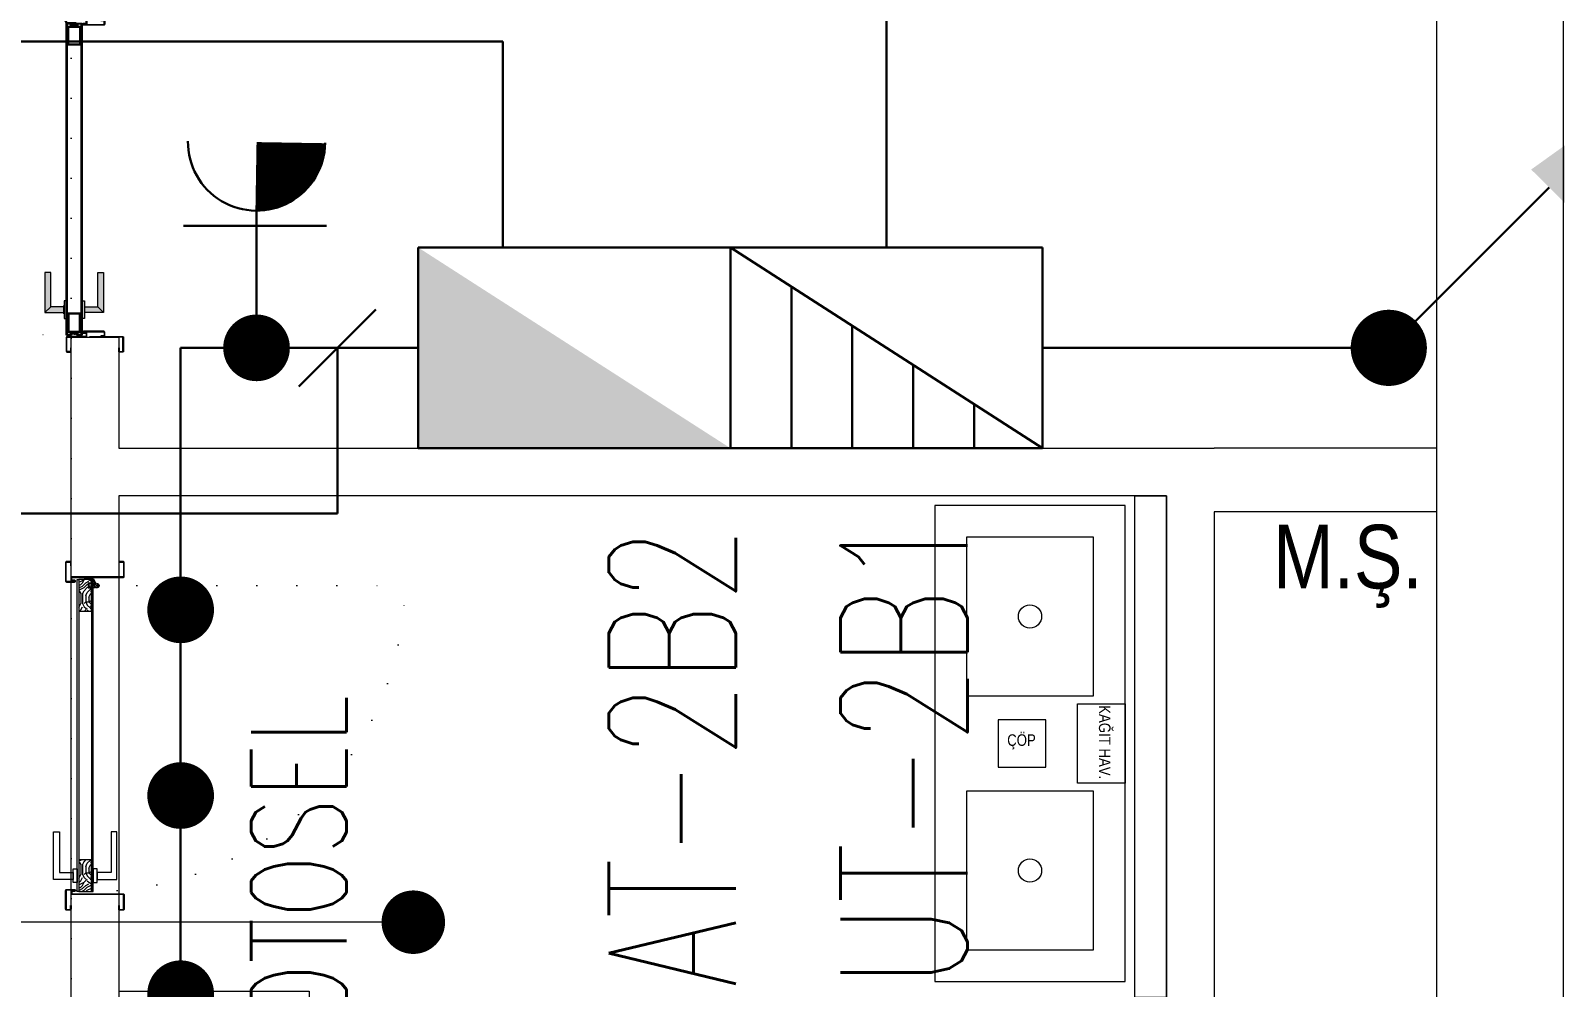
# Model space of a CAD drawing. Header units: metres. Extents: x -13194 to 152406, y -14653 to 29421.
# Drawn here: x 3647.2 to 4127.5, y 2880.2 to 3181.5 of the extents above; entities that cross this region are included whole.
import ezdxf

# ---------------------------------------------------------------- set-up
doc = ezdxf.new("R2010")
doc.units = ezdxf.units.M
doc.header["$LTSCALE"] = 100
doc.header["$MEASUREMENT"] = 0
doc.linetypes.add('DOT2', pattern=[0.125, 0, -0.125])
doc.linetypes.add('HIDDEN', pattern=[0.375, 0.25, -0.125])
doc.layers.get('0').update_dxf_attribs({"color": 9, "lineweight": 9})
for name, color, linetype, lineweight in [('00', 9, 'Continuous', 9), ('01', 9, 'Continuous', 9), ('05S', 9, 'Continuous', 9), ('06B', 9, 'Continuous', 9), ('06C @ 1', 9, 'Continuous', 9), ('09', 9, 'Continuous', 9), ('10', 9, 'Continuous', 9), ('12', 9, 'Continuous', 9), ('20', 9, 'DOT2', 9), ('21', 9, 'Continuous', 9), ('21_mahal200', 9, 'Continuous', 9), ('E-AYDINLATMA VE PRİZ PANOSU', 7, 'Continuous', 30), ('E-ETANŞ PRİZ', 7, 'Continuous', 30), ('E-KABLO', 7, 'Continuous', 30), ('E-LINYE', 7, 'Continuous', 30), ('E-OK', 3, 'Continuous', 30), ('E-UPS PANOSU', 7, 'Continuous', 30), ('E-YAZI', 7, 'Continuous', 30), ('TEFRİŞ', 9, 'Continuous', 9), ('YAZI', 7, 'Continuous', 9)]:
    doc.layers.add(name, color=color, linetype=linetype, lineweight=lineweight)
doc.styles.add('E-YAZI', font='txttw.shx')
doc.styles.add('MuuM_TEXT-STANDART', font='ARIALN.TTF')
doc.dimstyles.new('MuuM_DIM200', dxfattribs={"dimscale": 20, "dimtxt": 2, "dimasz": 1, "dimexe": 1, "dimexo": 1, "dimgap": 1, "dimtad": 1, "dimdec": 1, "dimrnd": 0.5, "dimdsep": 46, "dimtxsty": 'MuuM_TEXT-STANDART', "dimblk": 'ARCHTICK', "dimcen": 0, "dimdle": 0.15, "dimclrd": 256, "dimclre": 256, "dimclrt": 256, "dimadec": 0, "dimazin": 0, "dimtfac": 5, "dimtdec": 1, "dimtix": 1, "dimtmove": 2, "dimatfit": 3, "dimldrblk": 'DOT', "dimfxl": 3, "dimfxlon": 1, "dimtolj": 1, "dimlwd": -1, "dimlwe": -1, "dimarcsym": 0})

# ---------------------------------------------------------------- blocks, each defined once
blk = doc.blocks.new('100_ETANŞ PRİZ')
at = {"layer": 'E-ETANŞ PRİZ', "color": 4}
for p, q in [((-1.223, 2.136), (1.279, 2.136)), ((0, 2.4), (0, 0))]:
    blk.add_line(p, q, dxfattribs=at)
at = {"layer": 'E-ETANŞ PRİZ', "color": 4, "const_width": 1.2}
blk.add_lwpolyline([(0.01, 3, -0.414214), (-0.6, 3.59)], format="xyb", dxfattribs=at)
at = {"layer": 'E-ETANŞ PRİZ', "color": 4}
blk.add_arc((0, 3.6), 1.2, 180.7551, 0.7551, dxfattribs=at)
blk = doc.blocks.new('100_AYDINLATMA VE PRİZ PANOSU')
at = {"layer": 'E-AYDINLATMA VE PRİZ PANOSU', "color": 4}
for p, q in [((-3.072, 3.948), (3.072, 3.948)), ((-3.072, 0), (-3.072, 3.948)), ((3.072, 3.948), (3.072, 0)), ((3.072, 0), (-3.072, 0))]:
    blk.add_line(p, q, dxfattribs=at)
blk.add_solid([(3.072, 0), (-3.072, 0), (-3.072, 3.948)], dxfattribs=at)
blk = doc.blocks.new('100_UPS PANOSU')
at = {"layer": 'E-UPS PANOSU', "color": 4}
for p, q in [((-3.072, 3.948), (3.072, 3.948)), ((-3.072, 0), (-3.072, 3.948)), ((3.072, 0), (-3.072, 3.948)), ((3.072, 3.948), (3.072, 0)), ((-1.872, 0), (-1.872, 3.177)), ((-0.672, 0), (-0.672, 2.406)), ((0.528, 0), (0.528, 1.635)), ((1.728, 0), (1.728, 0.864)), ((3.072, 0), (-3.072, 0))]:
    blk.add_line(p, q, dxfattribs=at)
blk = doc.blocks.new('*U205')
at = {"layer": 'E-OK', "color": 3, "linetype": 'Continuous'}
blk.add_line((-126.3, -126.2), (0, 0), dxfattribs=at)
at = {"layer": 'E-OK', "color": 4, "linetype": 'Continuous', "const_width": 30}
blk.add_lwpolyline([(-15, 0, 1), (15, 0, 1)], format="xyb", close=True, dxfattribs=at)
at = {"layer": 'E-OK', "color": 3, "linetype": 'Continuous'}
blk.add_solid([(-112.2, -140.4), (-140.4, -112.1), (-211.2, -211)], dxfattribs=at)
blk = doc.blocks.new('2.bod.sitatik')
at = {"layer": '01'}
blk.add_lwpolyline([(4130, -5950), (4130, -5950), (4130, -5950), (4130, -5400), (4400, -5400), (4400, -5950), (4400, -5950), (4400, -5950), (4440, -5950), (4440, -5350), (4090, -5350), (4090, -5950), (4130, -5950)], dxfattribs=at)
blk = doc.blocks.new('p-kapı kolu')
for points in [[(2.2, 0), (2.2, -1.25), (-2.2, -1.25), (-2.2, 0), (2.2, 0)], [(1.225, -1.25), (1.225, -7.5), (-13.775, -7.5), (-13.775, -5.625), (-1.025, -5.625), (-1.025, -5.625), (-1.025, -1.25), (1.225, -1.25)]]:
    blk.add_lwpolyline(points)
blk = doc.blocks.new('K-AH-01')
at = {"layer": '09'}
h = blk.add_hatch(dxfattribs=at)
h.set_pattern_fill('LOGEND', color=256, scale=10, style=0)
h.set_pattern_definition([(7e-15, (-3944.073, -2726.897), (10, 10), [3, -7]), (7e-15, (-3944.073, -2726.397), (10, 10), [3, -7]), (7e-15, (-3943.573, -2725.397), (10, 10), [2, -8]), (7e-15, (-3943.073, -2724.397), (10, 10), [1.5, -8.5]), (7e-15, (-3943.073, -2723.397), (10, 10), [1, -9]), (7e-15, (-3945.573, -2722.397), (10, 10), [0.5, -2.5, 0.5, -6.5]), (7e-15, (-3944.073, -2721.897), (10, 10), [0.5, -4, 1.5, -4]), (7e-15, (-3942.073, -2721.397), (10, 10), [0.5, -0.5, 0.5, -8.5]), (7e-15, (-3942.573, -2720.897), (10, 10), [0.5, -9.5]), (7e-15, (-3943.073, -2719.897), (10, 10), [1.5, -8.5]), (7e-15, (-3943.073, -2718.897), (10, 10), [2, -8]), (7e-15, (-3943.573, -2717.897), (10, 10), [2.5, -3, 0.5, -4]), (90, (-3947.573, -2723.897), (-10, 10), [0.5, -1, 2.5, -6]), (90, (-3947.073, -2722.897), (-10, 10), [0.5, -0.5, 1.5, -7.5]), (90, (-3946.573, -2718.897), (-10, 10), [1, -9]), (90, (-3946.073, -2722.897), (-10, 10), [2, -3, 0.5, -4.5]), (90, (-3945.573, -2717.397), (-10, 10), [0.5, -9.5]), (90, (-3945.073, -2722.397), (-10, 10), [1.5, -8.5]), (90, (-3944.073, -2721.897), (-10, 10), [1, -9]), (90, (-3943.073, -2721.897), (-10, 10), [0.5, -1.5, 1.5, -6.5]), (90, (-3942.573, -2721.397), (-10, 10), [0.5, -9.5]), (90, (-3942.073, -2723.397), (-10, 10), [1.4, -8.6]), (90, (-3941.573, -2725.397), (-10, 10), [1, -9]), (90, (-3940.573, -2721.397), (-10, 10), [0.5, -9.5]), (90, (-3939.573, -2721.897), (-10, 10), [1.5, -8.5]), (90, (-3938.573, -2721.897), (-10, 10), [1.5, -8.5]), (45, (-3940.073, -2725.8966), (1e-15, 10), [0.7071, -0.7071, 0.7071, -12.020836]), (45, (-3942.073, -2723.3966), (1e-15, 10), [1.4142, -12.727936]), (45, (-3946.073, -2718.3966), (1e-15, 10), [1.4142, -12.727936]), (45, (-3944.073, -2720.8966), (1e-15, 10), [1.4142, -12.727936]), (45, (-3943.573, -2722.8966), (1e-15, 10), [1.4142, -12.727936]), (45, (-3940.573, -2724.8966), (1e-15, 10), [1.4142, -12.727936]), (45, (-3941.573, -2724.3966), (1e-15, 10), [2.12132, -12.020816]), (45, (-3944.573, -2719.8966), (1e-15, 10), [0.7071, -13.435036]), (45, (-3945.073, -2718.8966), (1e-15, 10), [0.7071, -13.435036]), (45, (-3941.073, -2718.8966), (1e-15, 10), [0.7071, -13.435036]), (45, (-3945.073, -2723.8966), (1e-15, 10), [0.7071, -13.435036]), (45, (-3939.573, -2720.3966), (1e-15, 10), [0.7071, -13.435036]), (45, (-3943.073, -2721.3966), (1e-15, 10), [0.7071, -13.435036]), (45, (-3942.073, -2720.3966), (1e-15, 10), [0.7071, -13.435036]), (135, (-3942.573, -2722.3966), (-10, 1e-15), [0.7071, -0.7071, 2.12132, -10.606616]), (135, (-3941.073, -2722.3966), (-10, 1e-15), [0.7071, -13.435036]), (135, (-3941.073, -2725.8966), (-10, 1e-15), [0.7071, -13.435036]), (135, (-3943.073, -2723.3966), (-10, 1e-15), [0.7071, -13.435036]), (135, (-3941.573, -2721.3966), (-10, 1e-15), [0.7071, -13.435036]), (135, (-3944.073, -2723.8966), (-10, 1e-15), [0.7071, -13.435036]), (135, (-3940.073, -2723.8966), (-10, 1e-15), [0.7071, -13.435036]), (135, (-3947.073, -2726.8966), (-10, 1e-15), [0.7071, -13.435036]), (135, (-3946.573, -2726.3966), (-10, 1e-15), [1.4142, -12.727936]), (135, (-3946.073, -2725.8966), (-10, 1e-15), [1.4142, -12.727936]), (135, (-3945.073, -2725.8966), (-10, 1e-15), [1.4142, -12.727936]), (135, (-3944.573, -2724.8966), (-10, 1e-15), [1.4142, -12.727936]), (135, (-3940.573, -2720.8966), (-10, 1e-15), [1.4142, -12.727936]), (135, (-3938.573, -2725.8966), (-10, 1e-15), [1.4142, -12.727936]), (135, (-3938.073, -2717.8966), (-10, 1e-15), [1.4142, -12.727936]), (135, (-3938.073, -2718.8966), (-10, 1e-15), [1.4142, -12.727936]), (135, (-3939.073, -2719.3966), (-10, 1e-15), [1.4142, -12.727936]), (135, (-3946.073, -2719.3966), (-10, 1e-15), [2.12132, -12.020816]), (135, (-3939.573, -2720.3966), (-10, 1e-15), [2.12132, -12.020816]), (26.56505, (-3945.0727, -2717.3966), (10, 4e-09), [1.118, -21.24268]), (26.56505, (-3945.0727, -2722.3966), (10, 4e-09), [1.118, -21.24268]), (26.56505, (-3944.0727, -2719.3966), (10, 4e-09), [1.118, -21.24268]), (26.56505, (-3941.0727, -2726.3966), (10, 4e-09), [1.118, -21.24268]), (26.56505, (-3941.5727, -2725.3966), (10, 4e-09), [1.118, -21.24268]), (26.56505, (-3944.5727, -2723.3966), (10, 4e-09), [1.118, -21.24268]), (26.56505, (-3944.5727, -2718.3966), (10, 4e-09), [1.118, -21.24268]), (26.56505, (-3941.5727, -2721.3966), (10, 4e-09), [2.236, -20.12468]), (63.43495, (-3941.5727, -2719.8966), (5e-10, 10), [1.118, -21.24268]), (63.43495, (-3940.0727, -2722.8966), (5e-10, 10), [1.118, -21.24268]), (63.43495, (-3945.0727, -2720.8966), (5e-10, 10), [1.118, -21.24268]), (63.43495, (-3947.0727, -2720.3966), (5e-10, 10), [1.118, -21.24268]), (63.43495, (-3941.0727, -2722.3966), (5e-10, 10), [1.118, -21.24268]), (63.43495, (-3942.0727, -2722.3966), (5e-10, 10), [1.118, -21.24268]), (63.43495, (-3946.0727, -2720.8966), (5e-10, 10), [2.236, -20.12468]), (63.43495, (-3938.5727, -2724.3966), (5e-10, 10), [2.236, -20.12468]), (63.43495, (-3939.5727, -2723.8966), (5e-10, 10), [2.236, -20.12468]), (116.56505, (-3947.5727, -2725.3966), (-4e-09, 10), [1.118, -21.24268]), (116.56505, (-3947.5727, -2719.8966), (-4e-09, 10), [1.118, -21.24268]), (116.56505, (-3945.5727, -2726.8966), (-4e-09, 10), [1.118, -21.24268]), (116.56505, (-3946.5727, -2717.8966), (-4e-09, 10), [1.118, -21.24268]), (116.56505, (-3945.5727, -2723.8966), (-4e-09, 10), [1.118, -21.24268]), (116.56505, (-3943.5727, -2722.8966), (-4e-09, 10), [1.118, -21.24268]), (116.56505, (-3942.5727, -2720.8966), (-4e-09, 10), [1.118, -21.24268]), (116.56505, (-3947.0727, -2724.8966), (3.2e-06, 10.0000016), [1.118, -21.24268]), (116.56505, (-3944.5727, -2723.3966), (-4e-09, 10), [1.118, -21.24268]), (116.56505, (-3941.5727, -2724.3966), (-4e-09, 10), [1.118, -21.24268]), (116.56505, (-3940.5727, -2723.3966), (-4e-09, 10), [1.118, -21.24268]), (116.56505, (-3938.5727, -2720.3966), (-4e-09, 10), [1.118, -21.24268]), (116.56505, (-3946.0727, -2717.3966), (-4e-09, 10), [1.118, -21.24268]), (116.56505, (-3947.5727, -2717.8966), (-4e-09, 10), [2.236, -20.12468]), (116.56505, (-3946.0727, -2724.8966), (-4e-09, 10), [2.236, -20.12468]), (153.43495, (-3947.5727, -2726.3966), (-10, 5e-10), [1.118, -21.24268]), (153.43495, (-3939.0727, -2726.8966), (-10, 5e-10), [1.118, -21.24268]), (153.43495, (-3939.5727, -2721.8966), (-10, 5e-10), [1.118, -21.24268]), (153.43495, (-3943.5727, -2725.3966), (-10, 5e-10), [1.118, -21.24268]), (153.43495, (-3944.0727, -2726.3966), (-10, 5e-10), [1.118, -21.24268]), (153.43495, (-3943.0727, -2724.3966), (-10, 5e-10), [1.118, -21.24268]), (153.43495, (-3940.0727, -2718.3966), (-10, 5e-10), [1.118, -21.24268]), (153.43495, (-3939.0727, -2717.8966), (-10, 5e-10), [2.236, -20.12468])])
h.paths.add_polyline_path([(10.77, 6.46), (10.77, 2.46), (0.77, 2.46), (0.77, 6.46)])
h = blk.add_hatch(dxfattribs=at)
h.set_pattern_fill('LOGEND', color=256, scale=10, style=0)
h.set_pattern_definition([(7e-15, (-3938.781, -2726.897), (10, 10), [3, -7]), (7e-15, (-3938.781, -2726.397), (10, 10), [3, -7]), (7e-15, (-3938.281, -2725.397), (10, 10), [2, -8]), (7e-15, (-3937.781, -2724.397), (10, 10), [1.5, -8.5]), (7e-15, (-3937.781, -2723.397), (10, 10), [1, -9]), (7e-15, (-3940.281, -2722.397), (10, 10), [0.5, -2.5, 0.5, -6.5]), (7e-15, (-3938.781, -2721.897), (10, 10), [0.5, -4, 1.5, -4]), (7e-15, (-3936.781, -2721.397), (10, 10), [0.5, -0.5, 0.5, -8.5]), (7e-15, (-3937.281, -2720.897), (10, 10), [0.5, -9.5]), (7e-15, (-3937.781, -2719.897), (10, 10), [1.5, -8.5]), (7e-15, (-3937.781, -2718.897), (10, 10), [2, -8]), (7e-15, (-3938.281, -2717.897), (10, 10), [2.5, -3, 0.5, -4]), (90, (-3942.281, -2723.897), (-10, 10), [0.5, -1, 2.5, -6]), (90, (-3941.781, -2722.897), (-10, 10), [0.5, -0.5, 1.5, -7.5]), (90, (-3941.281, -2718.897), (-10, 10), [1, -9]), (90, (-3940.781, -2722.897), (-10, 10), [2, -3, 0.5, -4.5]), (90, (-3940.281, -2717.397), (-10, 10), [0.5, -9.5]), (90, (-3939.781, -2722.397), (-10, 10), [1.5, -8.5]), (90, (-3938.781, -2721.897), (-10, 10), [1, -9]), (90, (-3937.781, -2721.897), (-10, 10), [0.5, -1.5, 1.5, -6.5]), (90, (-3937.281, -2721.397), (-10, 10), [0.5, -9.5]), (90, (-3936.781, -2723.397), (-10, 10), [1.4, -8.6]), (90, (-3936.281, -2725.397), (-10, 10), [1, -9]), (90, (-3935.281, -2721.397), (-10, 10), [0.5, -9.5]), (90, (-3934.281, -2721.897), (-10, 10), [1.5, -8.5]), (90, (-3933.281, -2721.897), (-10, 10), [1.5, -8.5]), (45, (-3934.781, -2725.8966), (1e-15, 10), [0.7071, -0.7071, 0.7071, -12.020836]), (45, (-3936.781, -2723.3966), (1e-15, 10), [1.4142, -12.727936]), (45, (-3940.781, -2718.3966), (1e-15, 10), [1.4142, -12.727936]), (45, (-3938.781, -2720.8966), (1e-15, 10), [1.4142, -12.727936]), (45, (-3938.281, -2722.8966), (1e-15, 10), [1.4142, -12.727936]), (45, (-3935.281, -2724.8966), (1e-15, 10), [1.4142, -12.727936]), (45, (-3936.281, -2724.3966), (1e-15, 10), [2.12132, -12.020816]), (45, (-3939.281, -2719.8966), (1e-15, 10), [0.7071, -13.435036]), (45, (-3939.781, -2718.8966), (1e-15, 10), [0.7071, -13.435036]), (45, (-3935.781, -2718.8966), (1e-15, 10), [0.7071, -13.435036]), (45, (-3939.781, -2723.8966), (1e-15, 10), [0.7071, -13.435036]), (45, (-3934.281, -2720.3966), (1e-15, 10), [0.7071, -13.435036]), (45, (-3937.781, -2721.3966), (1e-15, 10), [0.7071, -13.435036]), (45, (-3936.781, -2720.3966), (1e-15, 10), [0.7071, -13.435036]), (135, (-3937.281, -2722.3966), (-10, 1e-15), [0.7071, -0.7071, 2.12132, -10.606616]), (135, (-3935.781, -2722.3966), (-10, 1e-15), [0.7071, -13.435036]), (135, (-3935.781, -2725.8966), (-10, 1e-15), [0.7071, -13.435036]), (135, (-3937.781, -2723.3966), (-10, 1e-15), [0.7071, -13.435036]), (135, (-3936.281, -2721.3966), (-10, 1e-15), [0.7071, -13.435036]), (135, (-3938.781, -2723.8966), (-10, 1e-15), [0.7071, -13.435036]), (135, (-3934.781, -2723.8966), (-10, 1e-15), [0.7071, -13.435036]), (135, (-3941.781, -2726.8966), (-10, 1e-15), [0.7071, -13.435036]), (135, (-3941.281, -2726.3966), (-10, 1e-15), [1.4142, -12.727936]), (135, (-3940.781, -2725.8966), (-10, 1e-15), [1.4142, -12.727936]), (135, (-3939.781, -2725.8966), (-10, 1e-15), [1.4142, -12.727936]), (135, (-3939.281, -2724.8966), (-10, 1e-15), [1.4142, -12.727936]), (135, (-3935.281, -2720.8966), (-10, 1e-15), [1.4142, -12.727936]), (135, (-3933.281, -2725.8966), (-10, 1e-15), [1.4142, -12.727936]), (135, (-3932.781, -2717.8966), (-10, 1e-15), [1.4142, -12.727936]), (135, (-3932.781, -2718.8966), (-10, 1e-15), [1.4142, -12.727936]), (135, (-3933.781, -2719.3966), (-10, 1e-15), [1.4142, -12.727936]), (135, (-3940.781, -2719.3966), (-10, 1e-15), [2.12132, -12.020816]), (135, (-3934.281, -2720.3966), (-10, 1e-15), [2.12132, -12.020816]), (26.56505, (-3939.7813, -2717.3966), (10, 4e-09), [1.118, -21.24268]), (26.56505, (-3939.7813, -2722.3966), (10, 4e-09), [1.118, -21.24268]), (26.56505, (-3938.7813, -2719.3966), (10, 4e-09), [1.118, -21.24268]), (26.56505, (-3935.7813, -2726.3966), (10, 4e-09), [1.118, -21.24268]), (26.56505, (-3936.2813, -2725.3966), (10, 4e-09), [1.118, -21.24268]), (26.56505, (-3939.2813, -2723.3966), (10, 4e-09), [1.118, -21.24268]), (26.56505, (-3939.2813, -2718.3966), (10, 4e-09), [1.118, -21.24268]), (26.56505, (-3936.2813, -2721.3966), (10, 4e-09), [2.236, -20.12468]), (63.43495, (-3936.2813, -2719.8966), (5e-10, 10), [1.118, -21.24268]), (63.43495, (-3934.7813, -2722.8966), (5e-10, 10), [1.118, -21.24268]), (63.43495, (-3939.7813, -2720.8966), (5e-10, 10), [1.118, -21.24268]), (63.43495, (-3941.7813, -2720.3966), (5e-10, 10), [1.118, -21.24268]), (63.43495, (-3935.7813, -2722.3966), (5e-10, 10), [1.118, -21.24268]), (63.43495, (-3936.7813, -2722.3966), (5e-10, 10), [1.118, -21.24268]), (63.43495, (-3940.7813, -2720.8966), (5e-10, 10), [2.236, -20.12468]), (63.43495, (-3933.2813, -2724.3966), (5e-10, 10), [2.236, -20.12468]), (63.43495, (-3934.2813, -2723.8966), (5e-10, 10), [2.236, -20.12468]), (116.56505, (-3942.2813, -2725.3966), (-4e-09, 10), [1.118, -21.24268]), (116.56505, (-3942.2813, -2719.8966), (-4e-09, 10), [1.118, -21.24268]), (116.56505, (-3940.2813, -2726.8966), (-4e-09, 10), [1.118, -21.24268]), (116.56505, (-3941.2813, -2717.8966), (-4e-09, 10), [1.118, -21.24268]), (116.56505, (-3940.2813, -2723.8966), (-4e-09, 10), [1.118, -21.24268]), (116.56505, (-3938.2813, -2722.8966), (-4e-09, 10), [1.118, -21.24268]), (116.56505, (-3937.2813, -2720.8966), (-4e-09, 10), [1.118, -21.24268]), (116.56505, (-3941.7813, -2724.8966), (3.2e-06, 10.0000016), [1.118, -21.24268]), (116.56505, (-3939.2813, -2723.3966), (-4e-09, 10), [1.118, -21.24268]), (116.56505, (-3936.2813, -2724.3966), (-4e-09, 10), [1.118, -21.24268]), (116.56505, (-3935.2813, -2723.3966), (-4e-09, 10), [1.118, -21.24268]), (116.56505, (-3933.2813, -2720.3966), (-4e-09, 10), [1.118, -21.24268]), (116.56505, (-3940.7813, -2717.3966), (-4e-09, 10), [1.118, -21.24268]), (116.56505, (-3942.2813, -2717.8966), (-4e-09, 10), [2.236, -20.12468]), (116.56505, (-3940.7813, -2724.8966), (-4e-09, 10), [2.236, -20.12468]), (153.43495, (-3942.2813, -2726.3966), (-10, 5e-10), [1.118, -21.24268]), (153.43495, (-3933.7813, -2726.8966), (-10, 5e-10), [1.118, -21.24268]), (153.43495, (-3934.2813, -2721.8966), (-10, 5e-10), [1.118, -21.24268]), (153.43495, (-3938.2813, -2725.3966), (-10, 5e-10), [1.118, -21.24268]), (153.43495, (-3938.7813, -2726.3966), (-10, 5e-10), [1.118, -21.24268]), (153.43495, (-3937.7813, -2724.3966), (-10, 5e-10), [1.118, -21.24268]), (153.43495, (-3934.7813, -2718.3966), (-10, 5e-10), [1.118, -21.24268]), (153.43495, (-3933.7813, -2717.8966), (-10, 5e-10), [2.236, -20.12468])])
h.paths.add_polyline_path([(89.06, 2.47), (89.06, 6.46), (99.06, 6.47), (99.06, 2.47)])
at = {"layer": '10'}
for points in [[(-0.44, -1.7), (1.3, -1.7, 0.414214), (1.6, -1.4), (1.6, 1.1, 0.414214), (1.3, 1.4, 0.414214), (1, 1.1), (1, 0.2), (0.2, 0.2), (0.2, 16.4, 0.414214), (-0.1, 16.7), (-4.6, 16.7, 0.414214), (-4.9, 16.4), (-4.9, 15.3, 0.414214), (-4.6, 15), (-3.5, 15), (-3.5, 15.2), (-4.6, 15.2, -0.414214), (-4.7, 15.3), (-4.7, 16.4, -0.414214), (-4.6, 16.5), (-0.2, 16.5), (-0.1, 16.5, -0.414214), (0, 16.4), (0, 0), (1.2, 0), (1.2, 1.1, -0.414214), (1.3, 1.2, -0.414214), (1.4, 1.1), (1.4, -1.4, -0.414214), (1.3, -1.5), (-0.44, -1.5), (-4.6, -1.5, -0.414214), (-4.7, -1.4), (-4.7, -0.3, -0.414214), (-4.6, -0.2), (-3.5, -0.2), (-3.5, 0), (-4.6, 0, 0.414214), (-4.9, -0.3), (-4.9, -1.4, 0.414214), (-4.6, -1.7)], [(100.44, -1.7), (98.7, -1.7, -0.414214), (98.4, -1.4), (98.4, 1.1, -0.414214), (98.7, 1.4, -0.414214), (99, 1.1), (99, 0.2), (99.8, 0.2), (99.8, 16.4, -0.414214), (100.1, 16.7), (104.6, 16.7, -0.414214), (104.9, 16.4), (104.9, 15.3, -0.414214), (104.6, 15), (103.5, 15), (103.5, 15.2), (104.6, 15.2, 0.414214), (104.7, 15.3), (104.7, 16.4, 0.414214), (104.6, 16.5), (100.2, 16.5), (100.1, 16.5, 0.414214), (100, 16.4), (100, 0), (98.8, 0), (98.8, 1.1, 0.414214), (98.7, 1.2, 0.414214), (98.6, 1.1), (98.6, -1.4, 0.414214), (98.7, -1.5), (100.44, -1.5), (104.6, -1.5, 0.414214), (104.7, -1.4), (104.7, -0.3, 0.414214), (104.6, -0.2), (103.5, -0.2), (103.5, 0), (104.6, 0, -0.414214), (104.9, -0.3), (104.9, -1.4, -0.414214), (104.6, -1.7)], [(2.15, 7.6), (0.77, 6.96), (0.77, 4.09), (0.57, 4.09), (0.57, 7.09), (2.04, 7.77, -14.796002)]]:
    blk.add_lwpolyline(points, format="xyb", close=True, dxfattribs=at)
blk.add_circle((2.72, 8.09), 0.55, dxfattribs=at)
at = {"layer": '12'}
for points in [[(0.77, 6.46), (99.06, 6.47), (99.06, 6.97), (0.77, 6.96)], [(0.77, 2.46), (10.77, 2.46), (10.77, 6.46), (0.77, 6.46)], [(89.06, 2.46), (99.06, 2.46), (99.06, 6.47), (89.06, 6.47)], [(0.77, 2.46), (99.06, 2.46), (99.06, 1.96), (0.77, 1.96)]]:
    blk.add_lwpolyline(points, close=True, dxfattribs=at)
at = {"layer": '20'}
blk.add_lwpolyline([(2.72, 8.09), (2.72, 105.23)], dxfattribs=at)
at = {"layer": '20', "linetype": 'HIDDEN'}
for points in [[(1.97, 6.89), (1.97, 5.39), (3.47, 5.39), (3.47, 6.89)], [(2.17, 7.58), (2.17, 5.59), (3.27, 5.59), (3.27, 7.58)]]:
    blk.add_lwpolyline(points, dxfattribs=at)
at = {"layer": '20'}
blk.add_arc((0.77, 6.96), 98.29, 357.0842, 88.8632, dxfattribs=at)
at = {"layer": '06C @ 1', "xscale": -1, "rotation": 180}
blk.add_blockref('p-kapı kolu', (94.06, 6.97), dxfattribs=at)
at = {"layer": '06C @ 1'}
blk.add_blockref('p-kapı kolu', (94.06, 1.96), dxfattribs=at)
blk = doc.blocks.new('gr-p-barel kilitli kapı kolu')
at = {"layer": '05S'}
h = blk.add_hatch(color=256, dxfattribs=at)
h.paths.add_polyline_path([(1.3, 0.8), (-1.3, 0.8), (-1.3, 0.7), (1.3, 0.7)])
h.paths.add_polyline_path([(2.75, 0.7), (-2.75, 0.7), (-2.75, 0), (2.75, 0)])
h.paths.add_polyline_path([(-11.7, 4.9), (-11.7, 6.7), (0.9, 6.7), (0.9, 0.8), (-0.9, 0.8), (-0.9, 4.9)])
at = {"flags": 128}
for points in [[(-0.9, 0.8), (-0.9, 4.9), (-11.7, 4.9), (-11.7, 6.7), (0.9, 6.7), (0.9, 0.8)], [(-0.8, 5), (0.8, 6.6)]]:
    blk.add_lwpolyline(points, dxfattribs=at)
blk.add_lwpolyline([(-2.75, 0), (-2.75, 0.7), (2.75, 0.7), (2.75, 0)])
blk.add_lwpolyline([(-1.3, 0.7), (1.3, 0.7), (1.3, 0.8), (-1.3, 0.8)], close=True)
blk = doc.blocks.new('prf-scr2')
at = {"linetype": 'DOT2', "ltscale": 10}
blk.add_line((0, 0.19), (0, -1.06), dxfattribs=at)
for p, q in [((0.09, -0.24), (-0.09, -0.2)), ((-0.09, -0.24), (0.09, -0.28)), ((0.09, -0.32), (-0.09, -0.28)), ((-0.09, -0.32), (0.09, -0.36)), ((0.09, -0.4), (-0.09, -0.36)), ((-0.09, -0.4), (0.09, -0.44)), ((0.09, -0.48), (-0.09, -0.44)), ((-0.09, -0.48), (0.09, -0.52)), ((0.09, -0.56), (-0.09, -0.52)), ((-0.09, -0.56), (0.09, -0.6)), ((0.09, -0.64), (-0.09, -0.6)), ((-0.09, -0.64), (0.09, -0.68)), ((0.09, -0.72), (-0.09, -0.68)), ((-0.09, -0.72), (0.09, -0.76)), ((0.06, -0.84), (-0.08, -0.76)), ((-0.07, -0.8), (0.06, -0.84)), ((0.09, -0.17), (0, -0.15)), ((0, -0.18), (0.09, -0.2))]:
    blk.add_line(p, q)
blk.add_lwpolyline([(0.23, 0), (-0.23, 0), (-0.23, -0.01), (-0.12, -0.14), (0.12, -0.14), (0.23, -0.01), (0.23, 0)], close=True)
for points in [[(0.23, -0.01), (-0.23, -0.01)], [(-0.09, -0.14), (-0.09, -0.2), (-0.12, -0.22), (-0.12, -0.23), (-0.09, -0.24), (-0.09, -0.28), (-0.12, -0.3), (-0.12, -0.31), (-0.09, -0.32), (-0.09, -0.36), (-0.12, -0.38), (-0.12, -0.39), (-0.09, -0.4), (-0.09, -0.44), (-0.12, -0.46), (-0.12, -0.46), (-0.09, -0.48), (-0.09, -0.52), (-0.12, -0.54), (-0.12, -0.54), (-0.09, -0.56), (-0.09, -0.6), (-0.12, -0.62), (-0.12, -0.62), (-0.09, -0.64), (-0.09, -0.68), (-0.12, -0.69), (-0.12, -0.7), (-0.09, -0.72), (-0.09, -0.73), (-0.08, -0.76), (-0.1, -0.77), (-0.1, -0.78), (-0.07, -0.8), (-0.01, -0.94), (0, -0.95), (0.01, -0.94), (0.08, -0.76), (0.09, -0.76), (0.12, -0.74), (0.12, -0.73), (0.09, -0.72), (0.09, -0.68), (0.12, -0.66), (0.12, -0.66), (0.09, -0.64), (0.09, -0.6), (0.12, -0.58), (0.12, -0.58), (0.09, -0.56), (0.09, -0.52), (0.12, -0.5), (0.12, -0.5), (0.09, -0.48), (0.09, -0.44), (0.12, -0.43), (0.12, -0.42), (0.09, -0.4), (0.09, -0.36), (0.12, -0.35), (0.12, -0.34), (0.09, -0.32), (0.09, -0.28), (0.12, -0.27), (0.12, -0.26), (0.09, -0.24), (0.09, -0.2), (0.12, -0.19), (0.12, -0.18), (0.09, -0.17), (0.09, -0.14)]]:
    blk.add_lwpolyline(points)
blk = doc.blocks.new('K-SAC-01')
at = {"layer": '10'}
for points in [[(-4.6, 16.2, -0.414214), (-4.5, 16.3), (-0.1, 16.3, -0.414214), (0, 16.2), (0, 5.9), (0.2, 5.9), (0.2, 16.2, 0.414214), (-0.1, 16.5), (-4.5, 16.5, 0.414214), (-4.8, 16.2), (-4.8, 15.3, 0.414214), (-4.5, 15), (-3.4, 15), (-3.4, 15.2), (-4.5, 15.2, -0.414214), (-4.6, 15.3)], [(104.6, 16.2, 0.414214), (104.5, 16.3), (100.1, 16.3, 0.414214), (100, 16.2), (100, 5.9), (99.8, 5.9), (99.8, 16.2, -0.414214), (100.1, 16.5), (104.5, 16.5, -0.414214), (104.8, 16.2), (104.8, 15.3, -0.414214), (104.5, 15), (103.4, 15), (103.4, 15.2), (104.5, 15.2, 0.414214), (104.6, 15.3)], [(0.2, 10.3, -0.414214), (0.5, 10.6), (1.5, 10.6, -0.414214), (1.8, 10.3), (1.8, 3.9, -0.414214), (1.5, 3.6, -0.414214), (1.2, 3.9), (1.2, 4.8), (0.2, 4.8), (0.2, -1.2, -0.414214), (-0.1, -1.5), (-4.5, -1.5, -0.414214), (-4.8, -1.2), (-4.8, -0.3, -0.414214), (-4.5, 0), (-3.4, 0), (-3.4, -0.2), (-4.5, -0.2, 0.414214), (-4.6, -0.3), (-4.6, -1.2, 0.414214), (-4.5, -1.3), (-0.1, -1.3, 0.414214), (0, -1.2), (0, 5), (1.4, 5), (1.4, 3.9, 0.414214), (1.5, 3.8, 0.414214), (1.6, 3.9), (1.6, 10.3, 0.414214), (1.5, 10.4), (0.5, 10.4, 0.414214), (0.4, 10.3), (0.4, 9.4), (0.2, 9.4)], [(99.8, 10.3, 0.414214), (99.5, 10.6), (98.5, 10.6, 0.414214), (98.2, 10.3), (98.2, 3.9, 0.414214), (98.5, 3.6, 0.414214), (98.8, 3.9), (98.8, 4.8), (99.8, 4.8), (99.8, -1.2, 0.414214), (100.1, -1.5), (104.5, -1.5, 0.414214), (104.8, -1.2), (104.8, -0.3, 0.414214), (104.5, 0), (103.4, 0), (103.4, -0.2), (104.5, -0.2, -0.414214), (104.6, -0.3), (104.6, -1.2, -0.414214), (104.5, -1.3), (100.1, -1.3, -0.414214), (100, -1.2), (100, 5), (98.6, 5), (98.6, 3.9, -0.414214), (98.5, 3.8, -0.414214), (98.4, 3.9), (98.4, 10.3, -0.414214), (98.5, 10.4), (99.5, 10.4, -0.414214), (99.6, 10.3), (99.6, 9.4), (99.8, 9.4)], [(-0.38, -2.01), (1, -1.37), (1, 1.5), (1.2, 1.5), (1.2, -1.5), (-0.27, -2.18, -14.796002)]]:
    blk.add_lwpolyline(points, format="xyb", close=True, dxfattribs=at)
for points in [[(98.8, 0.15), (98.8, 2.15), (99.1, 2.15), (99.1, 3.19), (1.5, 3.19), (1.5, 2.15), (1.8, 2.15), (1.8, 0.15), (1.5, 0.15), (1.5, 1.85), (1.2, 1.85), (1.2, 3.49), (99.4, 3.49), (99.4, 1.85), (99.1, 1.85), (99.1, 0.15)], [(98.8, 2.15), (98.8, 0.15), (99.4, 0.15), (99.4, -1.5), (1.2, -1.5), (1.2, 0.15), (1.8, 0.15), (1.8, 2.15), (2.1, 2.15), (2.1, -0.15), (1.5, -0.15), (1.5, -1.2), (99.1, -1.2), (99.1, -0.15), (98.5, -0.15), (98.5, 2.15), (98.8, 2.15)]]:
    blk.add_lwpolyline(points, dxfattribs=at)
for points in [[(2.1, 3), (8.1, 3), (8.1, -1), (2.1, -1)], [(2.4, 2.7), (7.8, 2.7), (7.8, -0.7), (2.4, -0.7)], [(98.5, 3), (92.5, 3), (92.5, -1), (98.5, -1)], [(98.2, 2.7), (92.8, 2.7), (92.8, -0.7), (98.2, -0.7)]]:
    blk.add_lwpolyline(points, close=True, dxfattribs=at)
blk.add_circle((-0.95, -2.5), 0.55, dxfattribs=at)
at = {"layer": '20', "linetype": 'HIDDEN'}
for points in [[(-0.2, -1.3), (-0.2, 0), (-1.7, 0), (-1.7, -1.3)], [(-0.4, -1.99), (-0.4, -0.2), (-1.5, -0.2), (-1.5, -1.99)]]:
    blk.add_lwpolyline(points, dxfattribs=at)
at = {"layer": '20'}
blk.add_lwpolyline([(-0.95, -2.5), (-0.95, -102.85)], dxfattribs=at)
blk.add_arc((-0.95, -2.5), 100.35, 270, 1.5131, dxfattribs=at)
at = {"layer": '06B'}
blk.add_blockref('gr-p-barel kilitli kapı kolu', (91.4, 3.51), dxfattribs=at)
at = {"layer": '06B', "xscale": -1, "rotation": 180}
blk.add_blockref('gr-p-barel kilitli kapı kolu', (91.4, -1.51), dxfattribs=at)
at = {"layer": '10', "xscale": -1, "rotation": 90}
blk.add_blockref('prf-scr2', (1.5, 1), dxfattribs=at)
at = {"layer": '10', "rotation": 270}
blk.add_blockref('prf-scr2', (99.1, 1.22), dxfattribs=at)
blk = doc.blocks.new('_ArchTick')
at = {"color": 0, "linetype": 'ByBlock', "const_width": 0.15}
blk.add_lwpolyline([(-0.5, -0.5), (0.5, 0.5)], dxfattribs=at)
blk = doc.blocks.new('_Dot')
at = {"color": 0, "linetype": 'ByBlock', "lineweight": -2}
blk.add_line((-0.5, 0), (-1, 0), dxfattribs=at)
at = {"color": 0, "linetype": 'ByBlock', "const_width": 0.5}
blk.add_lwpolyline([(-0.25, 0, 1), (0.25, 0, 1)], format="xyb", close=True, dxfattribs=at)
blk = doc.blocks.new('rrrrrrrrrrrrrrrrrrrrrrrrrrrrrrrrrrrrrrrrrrr')
at = {"layer": 'TEFRİŞ'}
blk.add_lwpolyline([(30902.52, -1571.49), (30902.52, -1621.49), (30942.52, -1621.49), (30942.52, -1571.49)], close=True, dxfattribs=at)
blk.add_circle((30922.52, -1596.49), 3.65, dxfattribs=at)
blk = doc.blocks.new('jjjjjjjjjjjjjjjjjjjjjjjjjjjjjjjjjjjjjjjjjjjjjjjjjjjjjjjjjjjjjjjjjjjjjjj')
at = {"layer": 'TEFRİŞ'}
blk.add_lwpolyline([(30902.52, -1651.49), (30902.52, -1701.49), (30942.52, -1701.49), (30942.52, -1651.49)], close=True, dxfattribs=at)
blk.add_circle((30922.52, -1676.49), 3.65, dxfattribs=at)
blk = doc.blocks.new('2.bod.Mimari')
at = {"layer": '00'}
for points in [[(3660, -5965), (3660, -5545), (3675, -5545), (3675, -5580), (4020, -5580)], [(4090, -5580), (4020, -5580)], [(4005, -5595), (3675, -5595), (3675, -5965)], [(3675, -5965), (3675, -5965), (3675, -5985), (4005, -5985), (4005, -5595)], [(4005, -5753), (3995, -5753), (3995, -5595), (4005, -5595), (4005, -5753)], [(4090, -5600), (4020, -5600), (4020, -5985), (4090, -5985)], [(3675, -5703), (3675, -5751), (3735, -5751), (3735, -5761), (3675, -5761), (3675, -5985), (3839, -5985)]]:
    blk.add_lwpolyline(points, dxfattribs=at)
at = {"layer": '20'}
blk.add_lwpolyline([(3660, -6230), (4440, -6230), (4440, -4550), (3660, -4550)], close=True, dxfattribs=at)
at = {"layer": 'TEFRİŞ'}
for points in [[(3992, -5598), (3932, -5598), (3932, -5748), (3992, -5748)], [(3992, -5660.5), (3992, -5685.5), (3977, -5685.5), (3977, -5660.5)], [(3952, -5665.5), (3952, -5680.5), (3967, -5680.5), (3967, -5665.5)]]:
    blk.add_lwpolyline(points, close=True, dxfattribs=at)
at = {"rotation": 270}
for name, p in [('K-SAC-01', (3660, -5445)), ('K-AH-01', (3660, -5620.56))]:
    blk.add_blockref(name, p, dxfattribs=at)
for name in ['rrrrrrrrrrrrrrrrrrrrrrrrrrrrrrrrrrrrrrrrrrr', 'jjjjjjjjjjjjjjjjjjjjjjjjjjjjjjjjjjjjjjjjjjjjjjjjjjjjjjjjjjjjjjjjjjjjjjj']:
    blk.add_blockref(name, (-26960.52, -4036.51))
at = {"layer": '21', "style": 'MuuM_TEXT-STANDART'}
blk.add_text('M.Ş.', height=20, dxfattribs=at).set_placement((4038.57, -5624.14))
at = {"layer": 'YAZI', "insert": (3987.35, -5684.27), "char_height": 3.629, "width": 53.2774, "attachment_point": 3, "rotation": 270, "style": 'MuuM_TEXT-STANDART'}
blk.add_mtext('KAĞIT HAV.', dxfattribs=at)
at = {"layer": 'YAZI', "insert": (3963.83, -5670.11), "char_height": 3.629, "width": 53.2774, "attachment_point": 3, "style": 'MuuM_TEXT-STANDART'}
blk.add_mtext('ÇÖP', dxfattribs=at)
at = {"layer": '21_mahal200'}
blk.add_leader([(3767.79, -5729.27), (3478.88, -5729.27)], dimstyle='MuuM_DIM200', override={"dimasz": 1, "dimfxl": 10}, dxfattribs=at)

msp = doc.modelspace()

# ---------------------------------------------------------------- linework, layer by layer
at = {"layer": 'E-KABLO', "color": 4}
for p, q in [((3916.8, 3113.17), (3916.8, 3280)), ((3965.95, 3081.59), (4075, 3081.59))]:
    msp.add_line(p, q, dxfattribs=at)
at = {"layer": 'E-KABLO', "color": 6}
for p, q in [((3796, 3178.05), (3602.2, 3178.05)), ((3796, 3113.17), (3796, 3178.05)), ((3694.52, 2665), (3694.52, 3081.59)), ((3694.52, 3081.59), (3718.42, 3081.59)), ((3718.42, 3081.59), (3769.35, 3081.59))]:
    msp.add_line(p, q, dxfattribs=at)
at = {"layer": 'E-KABLO', "color": 4, "const_width": 10.5}
for points in [[(3713.17, 3081.59, 1), (3723.67, 3081.59, 1)], [(3689.27, 2999.09, 1), (3699.77, 2999.09, 1)], [(3689.27, 2940.61, 1), (3699.77, 2940.61, 1)], [(3689.27, 2878.2, 1), (3699.77, 2878.2, 1)]]:
    msp.add_lwpolyline(points, format="xyb", close=True, dxfattribs=at)
at = {"layer": 'E-LINYE', "color": 7, "linetype": 'Continuous'}
for p, q in [((3756.01, 3093.71), (3731.76, 3069.46)), ((3743.89, 3081.59), (3743.89, 3029.47)), ((3600.51, 3029.47), (3743.89, 3029.47))]:
    msp.add_line(p, q, dxfattribs=at)

# ---------------------------------------------------------------- block references
for name in ['2.bod.sitatik', '2.bod.Mimari']:
    msp.add_blockref(name, (0, 8630))
at = {"layer": 'E-AYDINLATMA VE PRİZ PANOSU', "xscale": 16, "yscale": 16, "zscale": 16}
msp.add_blockref('100_AYDINLATMA VE PRİZ PANOSU', (3818.5, 3050), dxfattribs=at)
at = {"layer": 'E-ETANŞ PRİZ', "xscale": -18, "yscale": 18, "zscale": 18}
msp.add_blockref('100_ETANŞ PRİZ', (3718.42, 3081.59), dxfattribs=at)
at = {"layer": 'E-OK', "xscale": -0.4, "yscale": 0.4, "zscale": 0.4, "rotation": 90}
msp.add_blockref('*U205', (4075, 3081.59), dxfattribs=at)
at = {"layer": 'E-UPS PANOSU', "xscale": 16, "yscale": 16, "zscale": 16}
msp.add_blockref('100_UPS PANOSU', (3916.8, 3050), dxfattribs=at)

# ---------------------------------------------------------------- texts
at = {"layer": 'E-AYDINLATMA VE PRİZ PANOSU', "color": 4, "style": 'E-YAZI', "width": 0.7}
for s, p in [('AT-2B2', (3869.33, 2880.13)), ('UT-2B1', (3942.3, 2880.13))]:
    msp.add_text(s, height=40, rotation=90, dxfattribs=at).set_placement(p)
at = {"layer": 'E-YAZI', "color": 3, "style": 'E-YAZI', "width": 0.7}
msp.add_text('FOTOSEL', height=30, rotation=90, dxfattribs=at).set_placement((3746.74, 2851.63))

doc.saveas('drawing.dxf')
